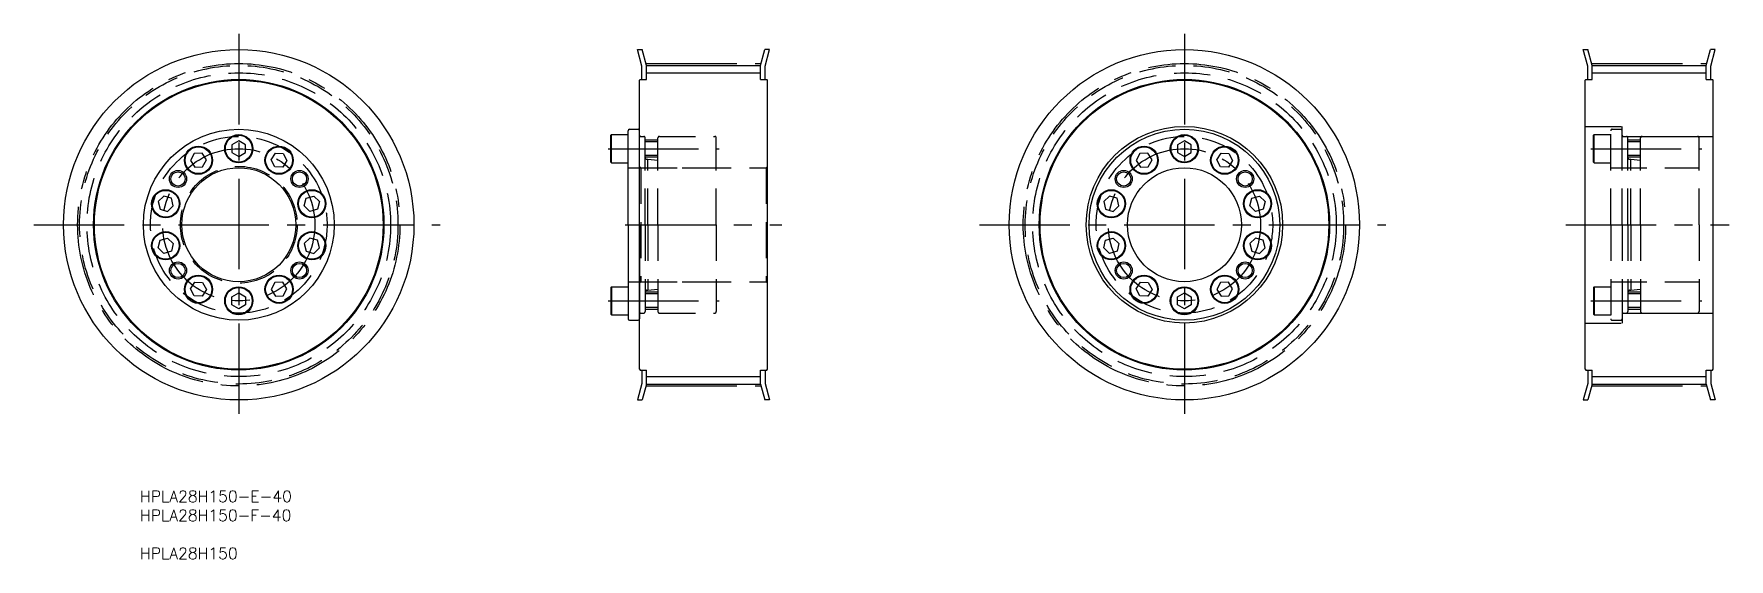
# Model space of a CAD drawing. Extents: x -22 to 573, y -15 to 169.
import ezdxf

# ---------------------------------------------------------------- set-up
doc = ezdxf.new("R2010")
doc.units = 0
doc.linetypes.add('CENTER', pattern=[50.8, 31.75, -6.35, 6.35, -6.35])
doc.linetypes.add('DASHED', pattern=[19.05, 12.7, -6.35])
doc.layers.get('0').update_dxf_attribs({"linetype": 'CONTINUOUS'})
doc.layers.add('CENTER', color=1, linetype='CENTER')
doc.styles.add('MISUMI', font='txt.shx')

# ---------------------------------------------------------------- blocks, each defined once
blk = doc.blocks.new('*U6')
at = {"color": 7, "linetype": 'CONTINUOUS', "style": 'MISUMI'}
for s, p in [('HPLA28H150-E-40', (15.05, 4.8)), ('HPLA28H150-F-40', (15.05, -1.87)), ('HPLA28H150', (15.05, -15.2))]:
    blk.add_text(s, height=4, dxfattribs=at).set_placement(p)

msp = doc.modelspace()

# ---------------------------------------------------------------- linework, layer by layer
at = {"color": 7, "linetype": 'CONTINUOUS'}
for p, q in [((189.78, 163.64), (191.43, 163.64)), ((191.33, 157.84), (189.78, 163.64)), ((192.93, 158.05), (191.43, 163.64)), ((232.93, 158.05), (234.43, 163.64)), ((236.09, 163.64), (234.43, 163.64)), ((234.53, 157.84), (236.09, 163.64)), ((521.87, 163.64), (523.53, 163.64)), ((523.43, 157.84), (521.87, 163.64)), ((525.03, 158.05), (523.53, 163.64)), ((565.03, 158.05), (566.52, 163.64)), ((568.18, 163.64), (566.52, 163.64)), ((566.63, 157.84), (568.18, 163.64)), ((191.33, 153.14), (191.33, 157.84)), ((192.93, 158.05), (232.93, 158.05)), ((192.93, 153.14), (192.93, 158.05)), ((232.93, 153.14), (232.93, 158.05)), ((234.53, 153.14), (234.53, 157.84)), ((523.43, 153.14), (523.43, 157.84)), ((525.03, 158.05), (565.03, 158.05)), ((525.03, 153.14), (525.03, 158.05)), ((565.03, 153.14), (565.03, 158.05)), ((566.63, 153.14), (566.63, 157.84)), ((190.43, 152.84), (190.73, 153.14)), ((190.43, 51.44), (190.43, 152.84)), ((190.73, 153.14), (192.93, 153.14)), ((232.93, 153.14), (235.13, 153.14)), ((235.43, 152.84), (235.13, 153.14)), ((235.43, 51.44), (235.43, 152.84)), ((522.53, 152.84), (522.83, 153.14)), ((522.53, 51.44), (522.53, 152.84)), ((522.83, 153.14), (525.03, 153.14)), ((565.03, 153.14), (567.23, 153.14)), ((567.53, 152.84), (567.23, 153.14)), ((567.53, 51.44), (567.53, 152.84)), ((49.73, 131.62), (47.33, 130.23)), ((52.13, 130.23), (49.73, 131.62)), ((180.43, 133.55), (180.57, 133.79)), ((180.43, 124.14), (180.43, 133.55)), ((180.57, 133.79), (186.43, 133.79)), ((180.57, 123.89), (180.57, 133.79)), ((186.43, 102.14), (186.43, 135.14)), ((186.43, 123.89), (186.43, 133.79)), ((186.43, 125.84), (186.43, 131.84)), ((186.93, 135.64), (189.93, 135.64)), ((190.43, 102.14), (190.43, 135.14)), ((381.82, 131.62), (379.42, 130.23)), ((384.22, 130.23), (381.82, 131.62)), ((34.11, 127.14), (32.81, 124.69)), ((36.88, 127.23), (34.11, 127.14)), ((38.35, 124.88), (36.88, 127.23)), ((47.33, 130.23), (47.33, 127.46)), ((47.33, 127.46), (49.73, 126.07)), ((49.73, 126.07), (52.13, 127.46)), ((50.93, 130.92), (50.93, 130.92)), ((51.53, 130.58), (51.53, 130.58)), ((52.13, 127.46), (52.13, 130.23)), ((61.11, 124.88), (62.58, 127.23)), ((62.58, 127.23), (65.35, 127.14)), ((65.35, 127.14), (66.65, 124.69)), ((366.21, 127.14), (364.91, 124.69)), ((368.98, 127.23), (366.21, 127.14)), ((370.44, 124.88), (368.98, 127.23)), ((379.42, 130.23), (379.42, 127.46)), ((379.42, 127.46), (381.82, 126.07)), ((381.82, 126.07), (384.22, 127.46)), ((383.02, 130.92), (383.02, 130.92)), ((383.62, 130.58), (383.62, 130.58)), ((384.22, 127.46), (384.22, 130.23)), ((393.2, 124.88), (394.67, 127.23)), ((394.67, 127.23), (397.44, 127.14)), ((397.44, 127.14), (398.74, 124.69)), ((32.81, 124.69), (34.28, 122.34)), ((34.28, 122.34), (37.05, 122.44)), ((37.05, 122.44), (38.35, 124.88)), ((62.41, 122.44), (61.11, 124.88)), ((65.18, 122.34), (62.41, 122.44)), ((66.65, 124.69), (65.18, 122.34)), ((180.43, 124.14), (180.57, 123.89)), ((180.57, 123.89), (186.43, 123.89)), ((364.91, 124.69), (366.37, 122.34)), ((366.37, 122.34), (369.14, 122.44)), ((369.14, 122.44), (370.44, 124.88)), ((394.5, 122.44), (393.2, 124.88)), ((397.27, 122.34), (394.5, 122.44)), ((398.74, 124.69), (397.27, 122.34)), ((23.39, 112.19), (21.4, 110.27)), ((21.4, 110.27), (22.07, 107.58)), ((22.07, 107.58), (24.73, 106.82)), ((26.06, 111.43), (23.39, 112.19)), ((24.73, 106.82), (26.73, 108.74)), ((26.73, 108.74), (26.06, 111.43)), ((72.73, 108.74), (73.4, 111.43)), ((74.72, 106.82), (72.73, 108.74)), ((73.4, 111.43), (76.06, 112.19)), ((77.39, 107.58), (74.72, 106.82)), ((76.06, 112.19), (78.06, 110.27)), ((78.06, 110.27), (77.39, 107.58)), ((355.49, 112.19), (353.49, 110.27)), ((353.49, 110.27), (354.16, 107.58)), ((354.16, 107.58), (356.83, 106.82)), ((358.15, 111.43), (355.49, 112.19)), ((356.83, 106.82), (358.82, 108.74)), ((358.82, 108.74), (358.15, 111.43)), ((404.83, 108.74), (405.5, 111.43)), ((406.82, 106.82), (404.83, 108.74)), ((405.5, 111.43), (408.16, 112.19)), ((409.48, 107.58), (406.82, 106.82)), ((408.16, 112.19), (410.15, 110.27)), ((410.15, 110.27), (409.48, 107.58)), ((186.43, 102.14), (186.43, 69.14)), ((190.43, 102.14), (190.43, 69.14)), ((21.4, 94.02), (22.07, 96.71)), ((22.07, 96.71), (24.73, 97.47)), ((24.73, 97.47), (26.73, 95.55)), ((26.73, 95.55), (26.06, 92.86)), ((74.72, 97.47), (72.73, 95.55)), ((72.73, 95.55), (73.4, 92.86)), ((77.39, 96.71), (74.72, 97.47)), ((78.06, 94.02), (77.39, 96.71)), ((353.49, 94.02), (354.16, 96.71)), ((354.16, 96.71), (356.83, 97.47)), ((356.83, 97.47), (358.82, 95.55)), ((358.82, 95.55), (358.15, 92.86)), ((406.82, 97.47), (404.83, 95.55)), ((404.83, 95.55), (405.5, 92.86)), ((409.48, 96.71), (406.82, 97.47)), ((410.15, 94.02), (409.48, 96.71)), ((23.39, 92.1), (21.4, 94.02)), ((26.06, 92.86), (23.39, 92.1)), ((73.4, 92.86), (76.06, 92.1)), ((76.06, 92.1), (78.06, 94.02)), ((355.49, 92.1), (353.49, 94.02)), ((358.15, 92.86), (355.49, 92.1)), ((405.5, 92.86), (408.16, 92.1)), ((408.16, 92.1), (410.15, 94.02)), ((32.81, 79.6), (34.28, 81.95)), ((34.11, 77.15), (32.81, 79.6)), ((34.28, 81.95), (37.05, 81.85)), ((38.35, 79.4), (36.88, 77.05)), ((37.05, 81.85), (38.35, 79.4)), ((47.33, 76.83), (49.73, 78.22)), ((49.73, 78.22), (52.13, 76.83)), ((62.41, 81.85), (61.11, 79.4)), ((61.11, 79.4), (62.58, 77.05)), ((65.18, 81.95), (62.41, 81.85)), ((66.65, 79.6), (65.18, 81.95)), ((65.35, 77.15), (66.65, 79.6)), ((180.43, 80.15), (180.57, 80.39)), ((180.43, 80.15), (180.43, 70.74)), ((180.57, 80.39), (186.43, 80.39)), ((180.57, 80.39), (180.57, 70.49)), ((186.43, 80.39), (186.43, 70.49)), ((186.43, 78.44), (186.43, 72.44)), ((364.91, 79.6), (366.37, 81.95)), ((366.21, 77.15), (364.91, 79.6)), ((366.37, 81.95), (369.14, 81.85)), ((370.44, 79.4), (368.98, 77.05)), ((369.14, 81.85), (370.44, 79.4)), ((379.42, 76.83), (381.82, 78.22)), ((381.82, 78.22), (384.22, 76.83)), ((394.5, 81.85), (393.2, 79.4)), ((393.2, 79.4), (394.67, 77.05)), ((397.27, 81.95), (394.5, 81.85)), ((398.74, 79.6), (397.27, 81.95)), ((397.44, 77.15), (398.74, 79.6)), ((36.88, 77.05), (34.11, 77.15)), ((47.33, 74.06), (47.33, 76.83)), ((49.73, 72.67), (47.33, 74.06)), ((52.13, 74.06), (49.73, 72.67)), ((52.13, 76.83), (52.13, 74.06)), ((62.58, 77.05), (65.35, 77.15)), ((368.98, 77.05), (366.21, 77.15)), ((379.42, 74.06), (379.42, 76.83)), ((381.82, 72.67), (379.42, 74.06)), ((384.22, 74.06), (381.82, 72.67)), ((384.22, 76.83), (384.22, 74.06)), ((394.67, 77.05), (397.44, 77.15)), ((180.43, 70.74), (180.57, 70.49)), ((180.57, 70.49), (186.43, 70.49)), ((186.93, 68.64), (189.93, 68.64)), ((190.43, 51.44), (190.73, 51.14)), ((190.73, 51.14), (192.93, 51.14)), ((191.33, 51.14), (191.33, 46.45)), ((192.93, 46.23), (192.93, 51.14)), ((232.93, 46.23), (232.93, 51.14)), ((232.93, 51.14), (235.13, 51.14)), ((234.53, 51.14), (234.53, 46.45)), ((235.13, 51.14), (235.43, 51.44)), ((522.53, 51.44), (522.83, 51.14)), ((522.83, 51.14), (525.03, 51.14)), ((523.43, 51.14), (523.43, 46.45)), ((525.03, 46.23), (525.03, 51.14)), ((565.03, 46.23), (565.03, 51.14)), ((565.03, 51.14), (567.23, 51.14)), ((566.63, 51.14), (566.63, 46.45)), ((567.23, 51.14), (567.53, 51.44)), ((191.33, 46.45), (189.78, 40.64)), ((192.93, 46.23), (191.43, 40.64)), ((192.93, 46.23), (232.93, 46.23)), ((232.93, 46.23), (234.43, 40.64)), ((234.53, 46.45), (236.09, 40.64)), ((523.43, 46.45), (521.87, 40.64)), ((525.03, 46.23), (523.53, 40.64)), ((525.03, 46.23), (565.03, 46.23)), ((565.03, 46.23), (566.52, 40.64)), ((566.63, 46.45), (568.18, 40.64)), ((189.78, 40.64), (191.43, 40.64)), ((236.09, 40.64), (234.43, 40.64)), ((521.87, 40.64), (523.53, 40.64)), ((568.18, 40.64), (566.52, 40.64))]:
    msp.add_line(p, q, dxfattribs=at)
at = {"color": 3, "linetype": 'CONTINUOUS'}
for p, q in [((192.93, 155.46), (232.93, 155.46)), ((525.03, 155.46), (565.03, 155.46)), ((192.93, 48.82), (232.93, 48.82)), ((525.03, 48.82), (565.03, 48.82))]:
    msp.add_line(p, q, dxfattribs=at)
at = {"color": 3, "linetype": 'DASHED'}
for p, q in [((190.84, 133.14), (191.93, 133.14)), ((192.43, 102.14), (192.43, 132.64)), ((196.93, 131.84), (192.43, 131.84)), ((196.93, 131.24), (192.43, 131.24)), ((196.93, 102.14), (196.93, 132.64)), ((197.43, 133.14), (216.93, 133.14)), ((217.43, 102.14), (217.43, 132.64)), ((522.53, 136.64), (535.53, 136.64)), ((525.53, 133.55), (525.67, 133.79)), ((525.53, 124.14), (525.53, 133.55)), ((525.67, 133.79), (531.53, 133.79)), ((525.67, 123.89), (525.67, 133.79)), ((531.53, 102.14), (531.53, 135.14)), ((531.53, 123.89), (531.53, 133.79)), ((531.53, 125.84), (531.53, 131.84)), ((532.03, 135.64), (535.03, 135.64)), ((535.53, 133.14), (535.53, 136.64)), ((535.53, 102.14), (535.53, 135.14)), ((535.53, 133.14), (567.53, 133.14)), ((535.94, 133.14), (537.03, 133.14)), ((537.53, 102.14), (537.53, 132.64)), ((542.03, 131.84), (537.53, 131.84)), ((542.03, 131.24), (537.53, 131.24)), ((542.03, 102.14), (542.03, 132.64)), ((542.53, 133.14), (562.03, 133.14)), ((562.53, 102.14), (562.53, 132.64)), ((196.93, 126.44), (192.43, 126.44)), ((196.93, 125.84), (192.43, 125.84)), ((193.03, 125.14), (193.43, 125.14)), ((193.43, 102.14), (193.43, 125.14)), ((193.43, 125.14), (196.93, 124.76)), ((542.03, 126.44), (537.53, 126.44)), ((542.03, 125.84), (537.53, 125.84)), ((538.13, 125.14), (538.53, 125.14)), ((538.53, 102.14), (538.53, 125.14)), ((538.53, 125.14), (542.03, 124.76)), ((186.43, 122.14), (217.43, 122.14)), ((190.43, 122.64), (190.93, 122.14)), ((190.93, 122.14), (190.93, 82.14)), ((190.93, 122.14), (234.93, 122.14)), ((235.43, 122.64), (234.93, 122.14)), ((234.93, 122.14), (234.93, 82.14)), ((525.53, 124.14), (525.67, 123.89)), ((525.67, 123.89), (531.53, 123.89)), ((531.53, 122.14), (562.53, 122.14)), ((192.43, 102.14), (192.43, 71.64)), ((193.43, 102.14), (193.43, 79.14)), ((196.93, 102.14), (196.93, 71.64)), ((217.43, 102.14), (217.43, 71.64)), ((531.53, 102.14), (531.53, 69.14)), ((535.53, 102.14), (535.53, 69.14)), ((537.53, 102.14), (537.53, 71.64)), ((538.53, 102.14), (538.53, 79.14)), ((542.03, 102.14), (542.03, 71.64)), ((562.53, 102.14), (562.53, 71.64)), ((186.43, 82.14), (217.43, 82.14)), ((190.43, 81.64), (190.93, 82.14)), ((190.93, 82.14), (234.93, 82.14)), ((196.93, 78.44), (192.43, 78.44)), ((196.93, 77.84), (192.43, 77.84)), ((193.03, 79.14), (193.43, 79.14)), ((193.43, 79.14), (196.93, 79.53)), ((235.43, 81.64), (234.93, 82.14)), ((525.53, 80.15), (525.67, 80.39)), ((525.53, 80.15), (525.53, 70.74)), ((525.67, 80.39), (531.53, 80.39)), ((525.67, 80.39), (525.67, 70.49)), ((531.53, 82.14), (562.53, 82.14)), ((531.53, 80.39), (531.53, 70.49)), ((531.53, 78.44), (531.53, 72.44)), ((542.03, 78.44), (537.53, 78.44)), ((542.03, 77.84), (537.53, 77.84)), ((538.13, 79.14), (538.53, 79.14)), ((538.53, 79.14), (542.03, 79.53)), ((196.93, 73.04), (192.43, 73.04)), ((196.93, 72.44), (192.43, 72.44)), ((542.03, 73.04), (537.53, 73.04)), ((542.03, 72.44), (537.53, 72.44)), ((190.84, 71.14), (191.93, 71.14)), ((197.43, 71.14), (216.93, 71.14)), ((522.53, 67.64), (535.53, 67.64)), ((525.53, 70.74), (525.67, 70.49)), ((525.67, 70.49), (531.53, 70.49)), ((532.03, 68.64), (535.03, 68.64)), ((535.53, 71.14), (535.53, 67.64)), ((535.53, 71.14), (567.53, 71.14)), ((535.94, 71.14), (537.03, 71.14)), ((542.53, 71.14), (562.03, 71.14))]:
    msp.add_line(p, q, dxfattribs=at)
at = {"color": 7, "linetype": 'CONTINUOUS'}
for centre, radius in [((49.73, 102.14), 61.5), ((381.82, 102.14), 61.5), ((49.73, 102.14), 51), ((49.73, 102.14), 50.7), ((381.82, 102.14), 51), ((381.82, 102.14), 50.7), ((49.73, 102.14), 33.5), ((49.73, 128.84), 4.95), ((49.73, 128.84), 4.71), ((381.82, 102.14), 34.5), ((381.82, 102.14), 33.5), ((381.82, 128.84), 4.95), ((381.82, 128.84), 4.71), ((35.58, 124.79), 4.95), ((35.58, 124.79), 4.71), ((63.88, 124.79), 4.95), ((63.88, 124.79), 4.71), ((367.67, 124.79), 4.95), ((367.67, 124.79), 4.71), ((395.97, 124.79), 4.95), ((395.97, 124.79), 4.71), ((28.4, 118.21), 2.5), ((49.73, 102.14), 20), ((71.05, 118.21), 2.5), ((360.5, 118.21), 3), ((360.5, 118.21), 2.5), ((381.82, 102.14), 20), ((403.15, 118.21), 3), ((403.15, 118.21), 2.5), ((24.06, 109.5), 4.95), ((24.06, 109.5), 4.71), ((75.39, 109.5), 4.95), ((75.39, 109.5), 4.71), ((356.16, 109.5), 4.95), ((356.16, 109.5), 4.71), ((407.49, 109.5), 4.95), ((407.49, 109.5), 4.71), ((24.06, 94.78), 4.95), ((24.06, 94.78), 4.71), ((75.39, 94.78), 4.95), ((75.39, 94.78), 4.71), ((356.16, 94.78), 4.95), ((356.16, 94.78), 4.71), ((407.49, 94.78), 4.95), ((407.49, 94.78), 4.71), ((28.4, 86.08), 2.5), ((35.58, 79.5), 4.95), ((35.58, 79.5), 4.71), ((63.88, 79.5), 4.95), ((63.88, 79.5), 4.71), ((71.05, 86.08), 2.5), ((360.5, 86.08), 3), ((360.5, 86.08), 2.5), ((367.67, 79.5), 4.95), ((367.67, 79.5), 4.71), ((395.97, 79.5), 4.95), ((395.97, 79.5), 4.71), ((403.15, 86.08), 3), ((403.15, 86.08), 2.5), ((49.73, 75.44), 4.95), ((49.73, 75.44), 4.71), ((381.82, 75.44), 4.95), ((381.82, 75.44), 4.71)]:
    msp.add_circle(centre, radius, dxfattribs=at)
at = {"color": 3, "linetype": 'DASHED'}
for centre, radius in [((49.73, 102.14), 55.91), ((49.73, 102.14), 53.32), ((381.82, 102.14), 55.91), ((381.82, 102.14), 53.32), ((49.73, 102.14), 31), ((381.82, 102.14), 31), ((49.73, 102.14), 20.5)]:
    msp.add_circle(centre, radius, dxfattribs=at)
at = {"color": 3}
for centre in [(28.4, 118.21), (71.05, 118.21), (28.4, 86.08), (71.05, 86.08)]:
    msp.add_circle(centre, 3, dxfattribs=at)
at = {"color": 7, "linetype": 'CONTINUOUS'}
for centre, start, end in [((186.93, 135.14), 90, 180), ((189.93, 135.14), 0, 90), ((186.93, 69.14), 180, 270), ((189.93, 69.14), 270, 0)]:
    msp.add_arc(centre, 0.5, start, end, dxfattribs=at)
at = {"color": 3, "linetype": 'DASHED'}
for centre, radius, start, end in [((190.84, 133.55), 0.41, 180, 270), ((191.93, 132.64), 0.5, 0, 90), ((197.43, 132.64), 0.5, 90, 180), ((216.93, 132.64), 0.5, 0, 90), ((532.03, 135.14), 0.5, 90, 180), ((535.03, 135.14), 0.5, 0, 90), ((535.94, 133.55), 0.41, 180, 270), ((537.03, 132.64), 0.5, 0, 90), ((542.53, 132.64), 0.5, 90, 180), ((562.03, 132.64), 0.5, 0, 90), ((193.03, 125.74), 0.6, 180, 270), ((538.13, 125.74), 0.6, 180, 270), ((193.03, 78.54), 0.6, 90, 180), ((538.13, 78.54), 0.6, 90, 180), ((191.93, 71.64), 0.5, 270, 0), ((197.43, 71.64), 0.5, 180, 270), ((216.93, 71.64), 0.5, 270, 0), ((537.03, 71.64), 0.5, 270, 0), ((542.53, 71.64), 0.5, 180, 270), ((562.03, 71.64), 0.5, 270, 0), ((190.84, 70.73), 0.41, 90, 180), ((532.03, 69.14), 0.5, 180, 270), ((535.03, 69.14), 0.5, 270, 0), ((535.94, 70.73), 0.41, 90, 180)]:
    msp.add_arc(centre, radius, start, end, dxfattribs=at)
at = {"layer": 'CENTER', "color": 1, "linetype": 'CENTER'}
for p, q in [((49.73, 169.11), (49.73, 31.87)), ((381.82, 169.11), (381.82, 31.87)), ((192.93, 158.74), (232.93, 158.74)), ((525.03, 158.74), (565.03, 158.74)), ((179.43, 128.84), (218.43, 128.84)), ((524.53, 128.84), (563.53, 128.84)), ((-22.21, 102.14), (120.47, 102.14)), ((185.43, 102.14), (240.43, 102.14)), ((309.88, 102.14), (452.56, 102.14)), ((515.77, 102.14), (573.1, 102.14)), ((179.43, 75.44), (218.43, 75.44)), ((524.53, 75.44), (563.53, 75.44)), ((192.93, 45.55), (232.93, 45.55)), ((525.03, 45.55), (565.03, 45.55))]:
    msp.add_line(p, q, dxfattribs=at)
for centre, radius in [((49.73, 102.14), 56.59), ((381.82, 102.14), 56.59), ((49.73, 102.14), 26.7), ((381.82, 102.14), 26.7)]:
    msp.add_circle(centre, radius, dxfattribs=at)

# ---------------------------------------------------------------- block references
at = {"color": 7, "linetype": 'CONTINUOUS'}
msp.add_blockref('*U6', (0, 0), dxfattribs=at)

doc.saveas('drawing.dxf')
